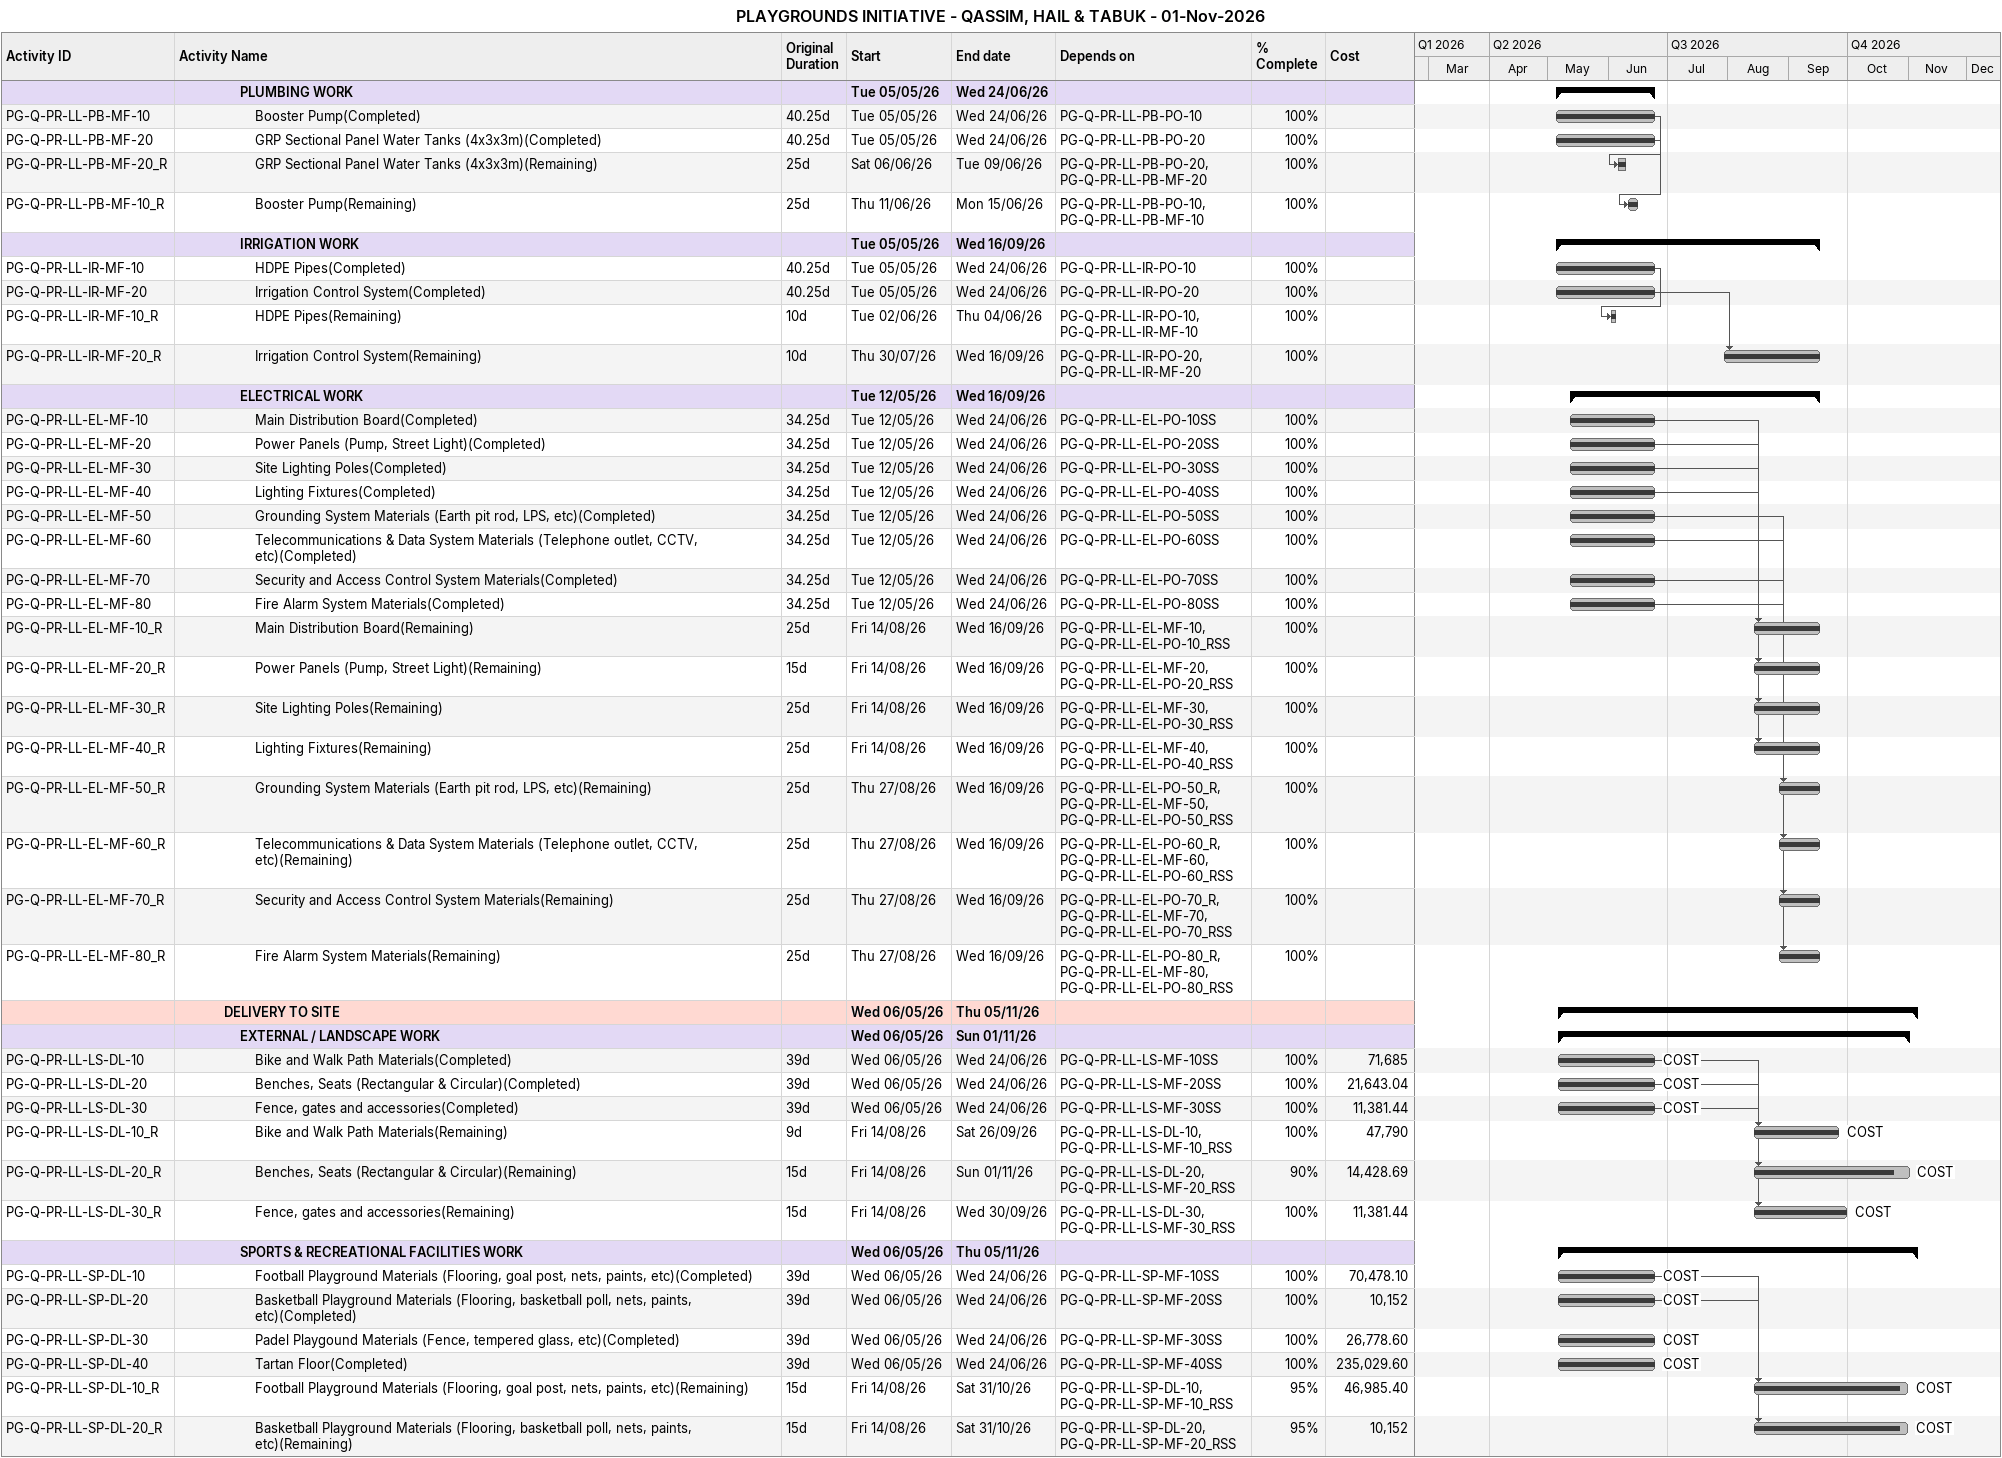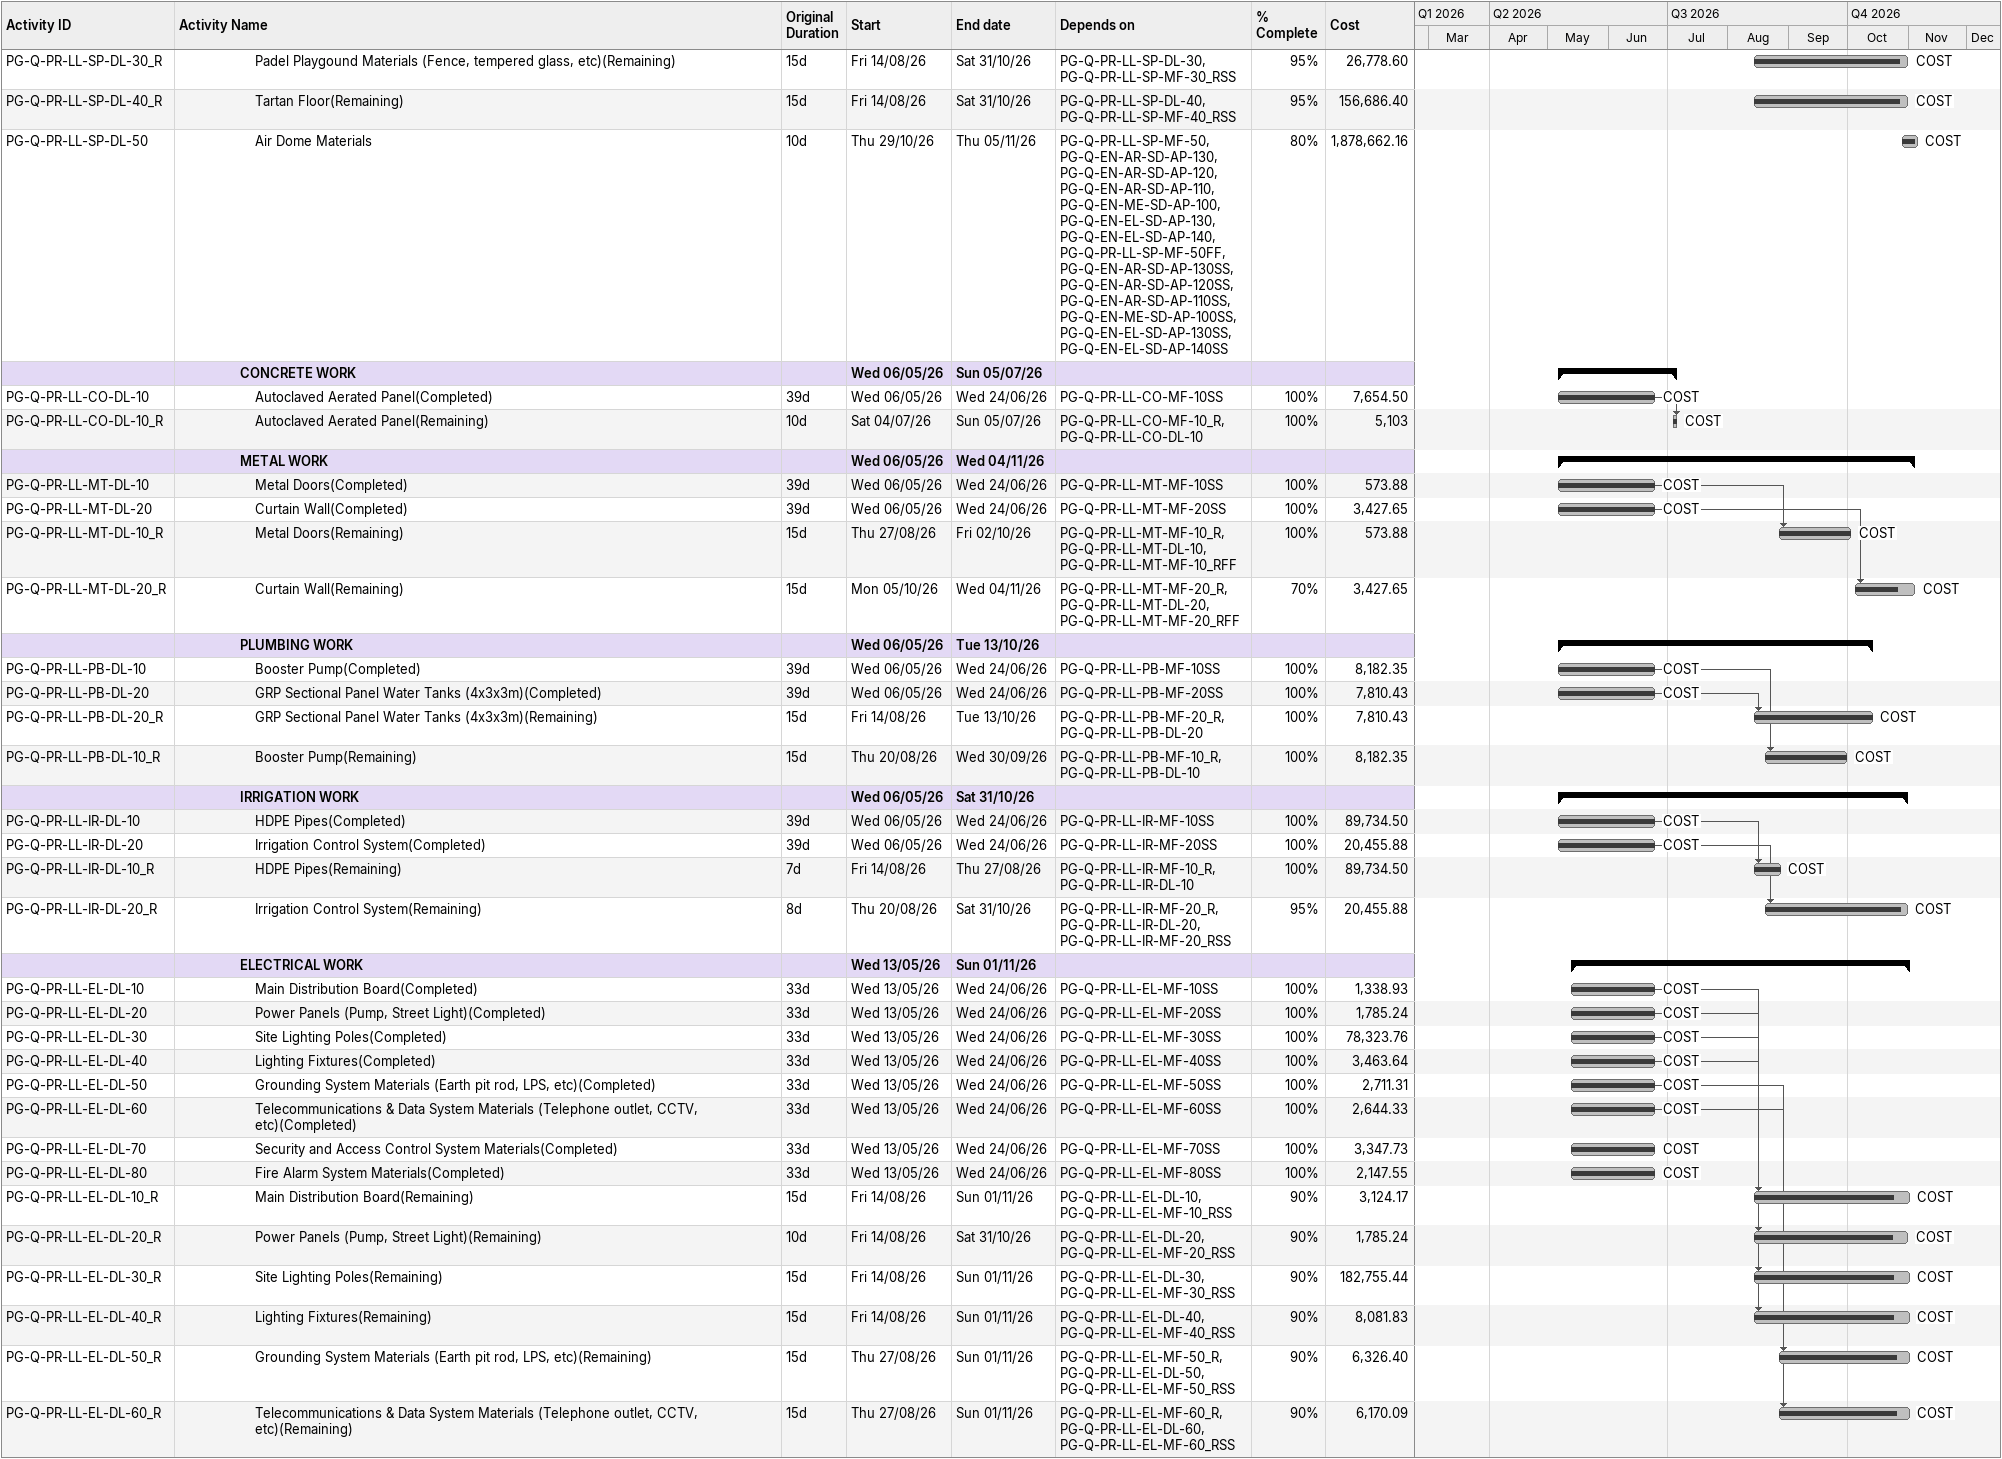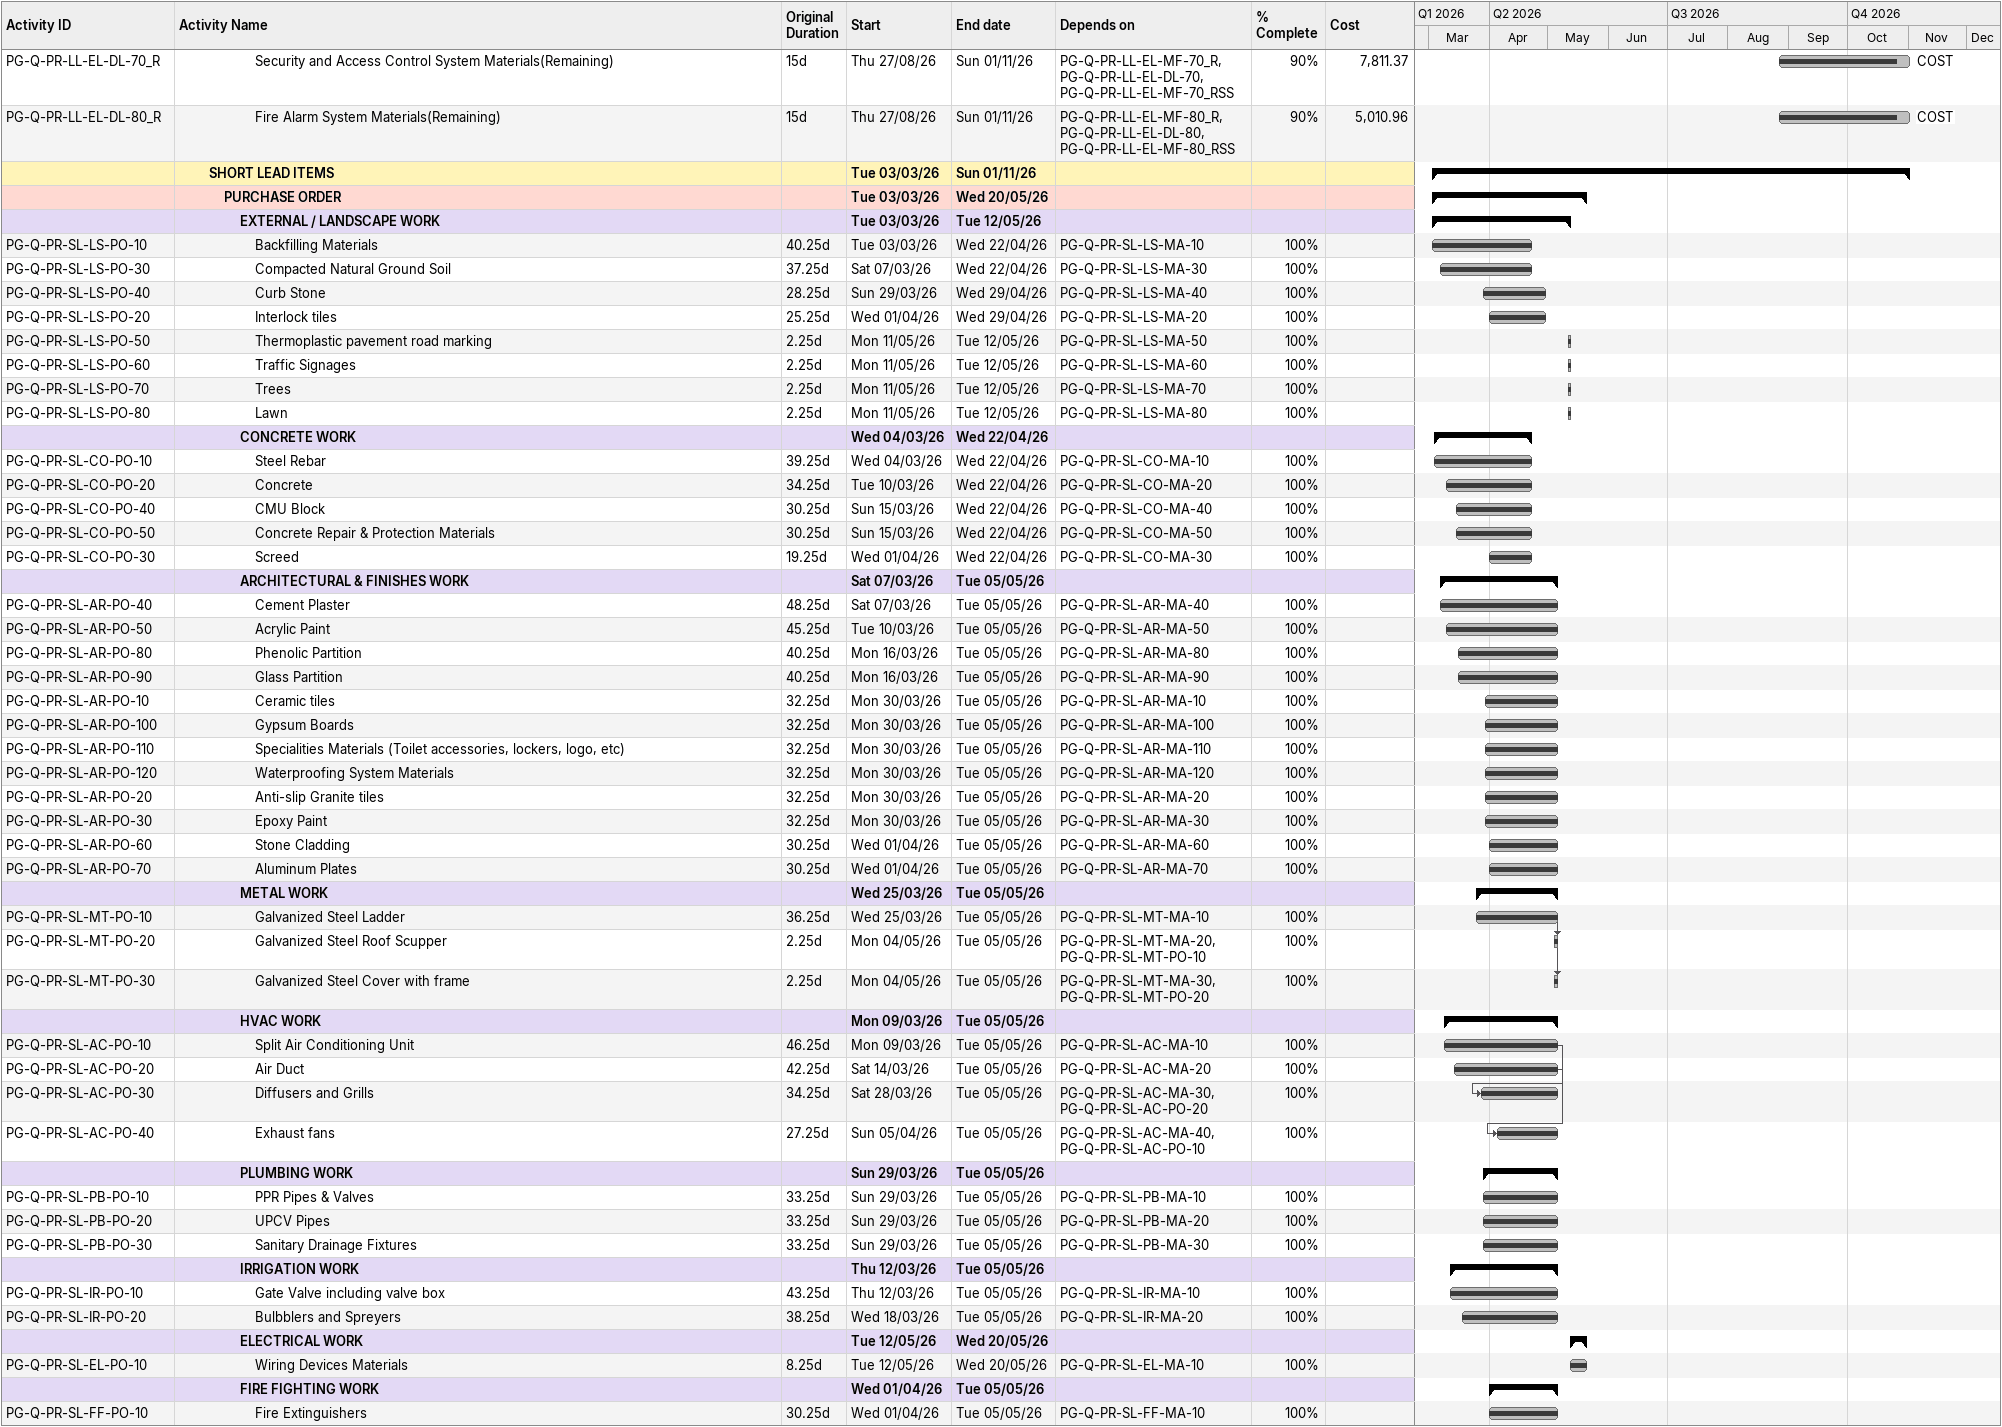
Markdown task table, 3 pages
PLAYGROUNDS INITIATIVE - QASSIM, HAIL & TABUK - 01-Nov-2026

| ID | Level | Task | Original duration | Start | Finish | Predecessors | Resources | % complete | Cost |
|---|---|---|---|---|---|---|---|---|---|
|  | 5 | **PLUMBING WORK** |  | 2026-05-05 | 2026-06-24 |  |  |  |  |
| PG-Q-PR-LL-PB-MF-10 | 6 | Booster Pump(Completed) | 40.25d | 2026-05-05 | 2026-06-24 | PG-Q-PR-LL-PB-PO-10 |  | 100 |  |
| PG-Q-PR-LL-PB-MF-20 | 6 | GRP Sectional Panel Water Tanks (4x3x3m)(Completed) | 40.25d | 2026-05-05 | 2026-06-24 | PG-Q-PR-LL-PB-PO-20 |  | 100 |  |
| PG-Q-PR-LL-PB-MF-20_R | 6 | GRP Sectional Panel Water Tanks (4x3x3m)(Remaining) | 25d | 2026-06-06 | 2026-06-09 | PG-Q-PR-LL-PB-PO-20, PG-Q-PR-LL-PB-MF-20 |  | 100 |  |
| PG-Q-PR-LL-PB-MF-10_R | 6 | Booster Pump(Remaining) | 25d | 2026-06-11 | 2026-06-15 | PG-Q-PR-LL-PB-PO-10, PG-Q-PR-LL-PB-MF-10 |  | 100 |  |
|  | 5 | **IRRIGATION WORK** |  | 2026-05-05 | 2026-09-16 |  |  |  |  |
| PG-Q-PR-LL-IR-MF-10 | 6 | HDPE Pipes(Completed) | 40.25d | 2026-05-05 | 2026-06-24 | PG-Q-PR-LL-IR-PO-10 |  | 100 |  |
| PG-Q-PR-LL-IR-MF-20 | 6 | Irrigation Control System(Completed) | 40.25d | 2026-05-05 | 2026-06-24 | PG-Q-PR-LL-IR-PO-20 |  | 100 |  |
| PG-Q-PR-LL-IR-MF-10_R | 6 | HDPE Pipes(Remaining) | 10d | 2026-06-02 | 2026-06-04 | PG-Q-PR-LL-IR-PO-10, PG-Q-PR-LL-IR-MF-10 |  | 100 |  |
| PG-Q-PR-LL-IR-MF-20_R | 6 | Irrigation Control System(Remaining) | 10d | 2026-07-30 | 2026-09-16 | PG-Q-PR-LL-IR-PO-20, PG-Q-PR-LL-IR-MF-20 |  | 100 |  |
|  | 5 | **ELECTRICAL WORK** |  | 2026-05-12 | 2026-09-16 |  |  |  |  |
| PG-Q-PR-LL-EL-MF-10 | 6 | Main Distribution Board(Completed) | 34.25d | 2026-05-12 | 2026-06-24 | PG-Q-PR-LL-EL-PO-10SS |  | 100 |  |
| PG-Q-PR-LL-EL-MF-20 | 6 | Power Panels (Pump, Street Light)(Completed) | 34.25d | 2026-05-12 | 2026-06-24 | PG-Q-PR-LL-EL-PO-20SS |  | 100 |  |
| PG-Q-PR-LL-EL-MF-30 | 6 | Site Lighting Poles(Completed) | 34.25d | 2026-05-12 | 2026-06-24 | PG-Q-PR-LL-EL-PO-30SS |  | 100 |  |
| PG-Q-PR-LL-EL-MF-40 | 6 | Lighting Fixtures(Completed) | 34.25d | 2026-05-12 | 2026-06-24 | PG-Q-PR-LL-EL-PO-40SS |  | 100 |  |
| PG-Q-PR-LL-EL-MF-50 | 6 | Grounding System Materials (Earth pit rod, LPS, etc)(Completed) | 34.25d | 2026-05-12 | 2026-06-24 | PG-Q-PR-LL-EL-PO-50SS |  | 100 |  |
| PG-Q-PR-LL-EL-MF-60 | 6 | Telecommunications & Data System Materials (Telephone outlet, CCTV, etc)(Completed) | 34.25d | 2026-05-12 | 2026-06-24 | PG-Q-PR-LL-EL-PO-60SS |  | 100 |  |
| PG-Q-PR-LL-EL-MF-70 | 6 | Security and Access Control System Materials(Completed) | 34.25d | 2026-05-12 | 2026-06-24 | PG-Q-PR-LL-EL-PO-70SS |  | 100 |  |
| PG-Q-PR-LL-EL-MF-80 | 6 | Fire Alarm System Materials(Completed) | 34.25d | 2026-05-12 | 2026-06-24 | PG-Q-PR-LL-EL-PO-80SS |  | 100 |  |
| PG-Q-PR-LL-EL-MF-10_R | 6 | Main Distribution Board(Remaining) | 25d | 2026-08-14 | 2026-09-16 | PG-Q-PR-LL-EL-MF-10, PG-Q-PR-LL-EL-PO-10_RSS |  | 100 |  |
| PG-Q-PR-LL-EL-MF-20_R | 6 | Power Panels (Pump, Street Light)(Remaining) | 15d | 2026-08-14 | 2026-09-16 | PG-Q-PR-LL-EL-MF-20, PG-Q-PR-LL-EL-PO-20_RSS |  | 100 |  |
| PG-Q-PR-LL-EL-MF-30_R | 6 | Site Lighting Poles(Remaining) | 25d | 2026-08-14 | 2026-09-16 | PG-Q-PR-LL-EL-MF-30, PG-Q-PR-LL-EL-PO-30_RSS |  | 100 |  |
| PG-Q-PR-LL-EL-MF-40_R | 6 | Lighting Fixtures(Remaining) | 25d | 2026-08-14 | 2026-09-16 | PG-Q-PR-LL-EL-MF-40, PG-Q-PR-LL-EL-PO-40_RSS |  | 100 |  |
| PG-Q-PR-LL-EL-MF-50_R | 6 | Grounding System Materials (Earth pit rod, LPS, etc)(Remaining) | 25d | 2026-08-27 | 2026-09-16 | PG-Q-PR-LL-EL-PO-50_R, PG-Q-PR-LL-EL-MF-50, PG-Q-PR-LL-EL-PO-50_RSS |  | 100 |  |
| PG-Q-PR-LL-EL-MF-60_R | 6 | Telecommunications & Data System Materials (Telephone outlet, CCTV, etc)(Remaining) | 25d | 2026-08-27 | 2026-09-16 | PG-Q-PR-LL-EL-PO-60_R, PG-Q-PR-LL-EL-MF-60, PG-Q-PR-LL-EL-PO-60_RSS |  | 100 |  |
| PG-Q-PR-LL-EL-MF-70_R | 6 | Security and Access Control System Materials(Remaining) | 25d | 2026-08-27 | 2026-09-16 | PG-Q-PR-LL-EL-PO-70_R, PG-Q-PR-LL-EL-MF-70, PG-Q-PR-LL-EL-PO-70_RSS |  | 100 |  |
| PG-Q-PR-LL-EL-MF-80_R | 6 | Fire Alarm System Materials(Remaining) | 25d | 2026-08-27 | 2026-09-16 | PG-Q-PR-LL-EL-PO-80_R, PG-Q-PR-LL-EL-MF-80, PG-Q-PR-LL-EL-PO-80_RSS |  | 100 |  |
|  | 4 | **DELIVERY TO SITE** |  | 2026-05-06 | 2026-11-05 |  |  |  |  |
|  | 5 | **EXTERNAL / LANDSCAPE WORK** |  | 2026-05-06 | 2026-11-01 |  |  |  |  |
| PG-Q-PR-LL-LS-DL-10 | 6 | Bike and Walk Path Materials(Completed) | 39d | 2026-05-06 | 2026-06-24 | PG-Q-PR-LL-LS-MF-10SS | COST | 100 | 71685 |
| PG-Q-PR-LL-LS-DL-20 | 6 | Benches, Seats (Rectangular & Circular)(Completed) | 39d | 2026-05-06 | 2026-06-24 | PG-Q-PR-LL-LS-MF-20SS | COST | 100 | 21643.04 |
| PG-Q-PR-LL-LS-DL-30 | 6 | Fence, gates and accessories(Completed) | 39d | 2026-05-06 | 2026-06-24 | PG-Q-PR-LL-LS-MF-30SS | COST | 100 | 11381.44 |
| PG-Q-PR-LL-LS-DL-10_R | 6 | Bike and Walk Path Materials(Remaining) | 9d | 2026-08-14 | 2026-09-26 | PG-Q-PR-LL-LS-DL-10, PG-Q-PR-LL-LS-MF-10_RSS | COST | 100 | 47790 |
| PG-Q-PR-LL-LS-DL-20_R | 6 | Benches, Seats (Rectangular & Circular)(Remaining) | 15d | 2026-08-14 | 2026-11-01 | PG-Q-PR-LL-LS-DL-20, PG-Q-PR-LL-LS-MF-20_RSS | COST | 90 | 14428.69 |
| PG-Q-PR-LL-LS-DL-30_R | 6 | Fence, gates and accessories(Remaining) | 15d | 2026-08-14 | 2026-09-30 | PG-Q-PR-LL-LS-DL-30, PG-Q-PR-LL-LS-MF-30_RSS | COST | 100 | 11381.44 |
|  | 5 | **SPORTS & RECREATIONAL FACILITIES WORK** |  | 2026-05-06 | 2026-11-05 |  |  |  |  |
| PG-Q-PR-LL-SP-DL-10 | 6 | Football Playground Materials (Flooring, goal post, nets, paints, etc)(Completed) | 39d | 2026-05-06 | 2026-06-24 | PG-Q-PR-LL-SP-MF-10SS | COST | 100 | 70478.10 |
| PG-Q-PR-LL-SP-DL-20 | 6 | Basketball Playground Materials (Flooring, basketball poll, nets, paints, etc)(Completed) | 39d | 2026-05-06 | 2026-06-24 | PG-Q-PR-LL-SP-MF-20SS | COST | 100 | 10152 |
| PG-Q-PR-LL-SP-DL-30 | 6 | Padel Playgound Materials (Fence, tempered glass, etc)(Completed) | 39d | 2026-05-06 | 2026-06-24 | PG-Q-PR-LL-SP-MF-30SS | COST | 100 | 26778.60 |
| PG-Q-PR-LL-SP-DL-40 | 6 | Tartan Floor(Completed) | 39d | 2026-05-06 | 2026-06-24 | PG-Q-PR-LL-SP-MF-40SS | COST | 100 | 235029.60 |
| PG-Q-PR-LL-SP-DL-10_R | 6 | Football Playground Materials (Flooring, goal post, nets, paints, etc)(Remaining) | 15d | 2026-08-14 | 2026-10-31 | PG-Q-PR-LL-SP-DL-10, PG-Q-PR-LL-SP-MF-10_RSS | COST | 95 | 46985.40 |
| PG-Q-PR-LL-SP-DL-20_R | 6 | Basketball Playground Materials (Flooring, basketball poll, nets, paints, etc)(Remaining) | 15d | 2026-08-14 | 2026-10-31 | PG-Q-PR-LL-SP-DL-20, PG-Q-PR-LL-SP-MF-20_RSS | COST | 95 | 10152 |
| PG-Q-PR-LL-SP-DL-30_R | 6 | Padel Playgound Materials (Fence, tempered glass, etc)(Remaining) | 15d | 2026-08-14 | 2026-10-31 | PG-Q-PR-LL-SP-DL-30, PG-Q-PR-LL-SP-MF-30_RSS | COST | 95 | 26778.60 |
| PG-Q-PR-LL-SP-DL-40_R | 6 | Tartan Floor(Remaining) | 15d | 2026-08-14 | 2026-10-31 | PG-Q-PR-LL-SP-DL-40, PG-Q-PR-LL-SP-MF-40_RSS | COST | 95 | 156686.40 |
| PG-Q-PR-LL-SP-DL-50 | 6 | Air Dome Materials | 10d | 2026-10-29 | 2026-11-05 | PG-Q-PR-LL-SP-MF-50, PG-Q-EN-AR-SD-AP-130, PG-Q-EN-AR-SD-AP-120, PG-Q-EN-AR-SD-AP-110, PG-Q-EN-ME-SD-AP-100, PG-Q-EN-EL-SD-AP-130, PG-Q-EN-EL-SD-AP-140, PG-Q-PR-LL-SP-MF-50FF, PG-Q-EN-AR-SD-AP-130SS, PG-Q-EN-AR-SD-AP-120SS, PG-Q-EN-AR-SD-AP-110SS, PG-Q-EN-ME-SD-AP-100SS, PG-Q-EN-EL-SD-AP-130SS, PG-Q-EN-EL-SD-AP-140SS | COST | 80 | 1878662.16 |
|  | 5 | **CONCRETE WORK** |  | 2026-05-06 | 2026-07-05 |  |  |  |  |
| PG-Q-PR-LL-CO-DL-10 | 6 | Autoclaved Aerated Panel(Completed) | 39d | 2026-05-06 | 2026-06-24 | PG-Q-PR-LL-CO-MF-10SS | COST | 100 | 7654.50 |
| PG-Q-PR-LL-CO-DL-10_R | 6 | Autoclaved Aerated Panel(Remaining) | 10d | 2026-07-04 | 2026-07-05 | PG-Q-PR-LL-CO-MF-10_R, PG-Q-PR-LL-CO-DL-10 | COST | 100 | 5103 |
|  | 5 | **METAL WORK** |  | 2026-05-06 | 2026-11-04 |  |  |  |  |
| PG-Q-PR-LL-MT-DL-10 | 6 | Metal Doors(Completed) | 39d | 2026-05-06 | 2026-06-24 | PG-Q-PR-LL-MT-MF-10SS | COST | 100 | 573.88 |
| PG-Q-PR-LL-MT-DL-20 | 6 | Curtain Wall(Completed) | 39d | 2026-05-06 | 2026-06-24 | PG-Q-PR-LL-MT-MF-20SS | COST | 100 | 3427.65 |
| PG-Q-PR-LL-MT-DL-10_R | 6 | Metal Doors(Remaining) | 15d | 2026-08-27 | 2026-10-02 | PG-Q-PR-LL-MT-MF-10_R, PG-Q-PR-LL-MT-DL-10, PG-Q-PR-LL-MT-MF-10_RFF | COST | 100 | 573.88 |
| PG-Q-PR-LL-MT-DL-20_R | 6 | Curtain Wall(Remaining) | 15d | 2026-10-05 | 2026-11-04 | PG-Q-PR-LL-MT-MF-20_R, PG-Q-PR-LL-MT-DL-20, PG-Q-PR-LL-MT-MF-20_RFF | COST | 70 | 3427.65 |
|  | 5 | **PLUMBING WORK** |  | 2026-05-06 | 2026-10-13 |  |  |  |  |
| PG-Q-PR-LL-PB-DL-10 | 6 | Booster Pump(Completed) | 39d | 2026-05-06 | 2026-06-24 | PG-Q-PR-LL-PB-MF-10SS | COST | 100 | 8182.35 |
| PG-Q-PR-LL-PB-DL-20 | 6 | GRP Sectional Panel Water Tanks (4x3x3m)(Completed) | 39d | 2026-05-06 | 2026-06-24 | PG-Q-PR-LL-PB-MF-20SS | COST | 100 | 7810.43 |
| PG-Q-PR-LL-PB-DL-20_R | 6 | GRP Sectional Panel Water Tanks (4x3x3m)(Remaining) | 15d | 2026-08-14 | 2026-10-13 | PG-Q-PR-LL-PB-MF-20_R, PG-Q-PR-LL-PB-DL-20 | COST | 100 | 7810.43 |
| PG-Q-PR-LL-PB-DL-10_R | 6 | Booster Pump(Remaining) | 15d | 2026-08-20 | 2026-09-30 | PG-Q-PR-LL-PB-MF-10_R, PG-Q-PR-LL-PB-DL-10 | COST | 100 | 8182.35 |
|  | 5 | **IRRIGATION WORK** |  | 2026-05-06 | 2026-10-31 |  |  |  |  |
| PG-Q-PR-LL-IR-DL-10 | 6 | HDPE Pipes(Completed) | 39d | 2026-05-06 | 2026-06-24 | PG-Q-PR-LL-IR-MF-10SS | COST | 100 | 89734.50 |
| PG-Q-PR-LL-IR-DL-20 | 6 | Irrigation Control System(Completed) | 39d | 2026-05-06 | 2026-06-24 | PG-Q-PR-LL-IR-MF-20SS | COST | 100 | 20455.88 |
| PG-Q-PR-LL-IR-DL-10_R | 6 | HDPE Pipes(Remaining) | 7d | 2026-08-14 | 2026-08-27 | PG-Q-PR-LL-IR-MF-10_R, PG-Q-PR-LL-IR-DL-10 | COST | 100 | 89734.50 |
| PG-Q-PR-LL-IR-DL-20_R | 6 | Irrigation Control System(Remaining) | 8d | 2026-08-20 | 2026-10-31 | PG-Q-PR-LL-IR-MF-20_R, PG-Q-PR-LL-IR-DL-20, PG-Q-PR-LL-IR-MF-20_RSS | COST | 95 | 20455.88 |
|  | 5 | **ELECTRICAL WORK** |  | 2026-05-13 | 2026-11-01 |  |  |  |  |
| PG-Q-PR-LL-EL-DL-10 | 6 | Main Distribution Board(Completed) | 33d | 2026-05-13 | 2026-06-24 | PG-Q-PR-LL-EL-MF-10SS | COST | 100 | 1338.93 |
| PG-Q-PR-LL-EL-DL-20 | 6 | Power Panels (Pump, Street Light)(Completed) | 33d | 2026-05-13 | 2026-06-24 | PG-Q-PR-LL-EL-MF-20SS | COST | 100 | 1785.24 |
| PG-Q-PR-LL-EL-DL-30 | 6 | Site Lighting Poles(Completed) | 33d | 2026-05-13 | 2026-06-24 | PG-Q-PR-LL-EL-MF-30SS | COST | 100 | 78323.76 |
| PG-Q-PR-LL-EL-DL-40 | 6 | Lighting Fixtures(Completed) | 33d | 2026-05-13 | 2026-06-24 | PG-Q-PR-LL-EL-MF-40SS | COST | 100 | 3463.64 |
| PG-Q-PR-LL-EL-DL-50 | 6 | Grounding System Materials (Earth pit rod, LPS, etc)(Completed) | 33d | 2026-05-13 | 2026-06-24 | PG-Q-PR-LL-EL-MF-50SS | COST | 100 | 2711.31 |
| PG-Q-PR-LL-EL-DL-60 | 6 | Telecommunications & Data System Materials (Telephone outlet, CCTV, etc)(Completed) | 33d | 2026-05-13 | 2026-06-24 | PG-Q-PR-LL-EL-MF-60SS | COST | 100 | 2644.33 |
| PG-Q-PR-LL-EL-DL-70 | 6 | Security and Access Control System Materials(Completed) | 33d | 2026-05-13 | 2026-06-24 | PG-Q-PR-LL-EL-MF-70SS | COST | 100 | 3347.73 |
| PG-Q-PR-LL-EL-DL-80 | 6 | Fire Alarm System Materials(Completed) | 33d | 2026-05-13 | 2026-06-24 | PG-Q-PR-LL-EL-MF-80SS | COST | 100 | 2147.55 |
| PG-Q-PR-LL-EL-DL-10_R | 6 | Main Distribution Board(Remaining) | 15d | 2026-08-14 | 2026-11-01 | PG-Q-PR-LL-EL-DL-10, PG-Q-PR-LL-EL-MF-10_RSS | COST | 90 | 3124.17 |
| PG-Q-PR-LL-EL-DL-20_R | 6 | Power Panels (Pump, Street Light)(Remaining) | 10d | 2026-08-14 | 2026-10-31 | PG-Q-PR-LL-EL-DL-20, PG-Q-PR-LL-EL-MF-20_RSS | COST | 90 | 1785.24 |
| PG-Q-PR-LL-EL-DL-30_R | 6 | Site Lighting Poles(Remaining) | 15d | 2026-08-14 | 2026-11-01 | PG-Q-PR-LL-EL-DL-30, PG-Q-PR-LL-EL-MF-30_RSS | COST | 90 | 182755.44 |
| PG-Q-PR-LL-EL-DL-40_R | 6 | Lighting Fixtures(Remaining) | 15d | 2026-08-14 | 2026-11-01 | PG-Q-PR-LL-EL-DL-40, PG-Q-PR-LL-EL-MF-40_RSS | COST | 90 | 8081.83 |
| PG-Q-PR-LL-EL-DL-50_R | 6 | Grounding System Materials (Earth pit rod, LPS, etc)(Remaining) | 15d | 2026-08-27 | 2026-11-01 | PG-Q-PR-LL-EL-MF-50_R, PG-Q-PR-LL-EL-DL-50, PG-Q-PR-LL-EL-MF-50_RSS | COST | 90 | 6326.40 |
| PG-Q-PR-LL-EL-DL-60_R | 6 | Telecommunications & Data System Materials (Telephone outlet, CCTV, etc)(Remaining) | 15d | 2026-08-27 | 2026-11-01 | PG-Q-PR-LL-EL-MF-60_R, PG-Q-PR-LL-EL-DL-60, PG-Q-PR-LL-EL-MF-60_RSS | COST | 90 | 6170.09 |
| PG-Q-PR-LL-EL-DL-70_R | 6 | Security and Access Control System Materials(Remaining) | 15d | 2026-08-27 | 2026-11-01 | PG-Q-PR-LL-EL-MF-70_R, PG-Q-PR-LL-EL-DL-70, PG-Q-PR-LL-EL-MF-70_RSS | COST | 90 | 7811.37 |
| PG-Q-PR-LL-EL-DL-80_R | 6 | Fire Alarm System Materials(Remaining) | 15d | 2026-08-27 | 2026-11-01 | PG-Q-PR-LL-EL-MF-80_R, PG-Q-PR-LL-EL-DL-80, PG-Q-PR-LL-EL-MF-80_RSS | COST | 90 | 5010.96 |
|  | 3 | **SHORT LEAD ITEMS** |  | 2026-03-03 | 2026-11-01 |  |  |  |  |
|  | 4 | **PURCHASE ORDER** |  | 2026-03-03 | 2026-05-20 |  |  |  |  |
|  | 5 | **EXTERNAL / LANDSCAPE WORK** |  | 2026-03-03 | 2026-05-12 |  |  |  |  |
| PG-Q-PR-SL-LS-PO-10 | 6 | Backfilling Materials | 40.25d | 2026-03-03 | 2026-04-22 | PG-Q-PR-SL-LS-MA-10 |  | 100 |  |
| PG-Q-PR-SL-LS-PO-30 | 6 | Compacted Natural Ground Soil | 37.25d | 2026-03-07 | 2026-04-22 | PG-Q-PR-SL-LS-MA-30 |  | 100 |  |
| PG-Q-PR-SL-LS-PO-40 | 6 | Curb Stone | 28.25d | 2026-03-29 | 2026-04-29 | PG-Q-PR-SL-LS-MA-40 |  | 100 |  |
| PG-Q-PR-SL-LS-PO-20 | 6 | Interlock tiles | 25.25d | 2026-04-01 | 2026-04-29 | PG-Q-PR-SL-LS-MA-20 |  | 100 |  |
| PG-Q-PR-SL-LS-PO-50 | 6 | Thermoplastic pavement road marking | 2.25d | 2026-05-11 | 2026-05-12 | PG-Q-PR-SL-LS-MA-50 |  | 100 |  |
| PG-Q-PR-SL-LS-PO-60 | 6 | Traffic Signages | 2.25d | 2026-05-11 | 2026-05-12 | PG-Q-PR-SL-LS-MA-60 |  | 100 |  |
| PG-Q-PR-SL-LS-PO-70 | 6 | Trees | 2.25d | 2026-05-11 | 2026-05-12 | PG-Q-PR-SL-LS-MA-70 |  | 100 |  |
| PG-Q-PR-SL-LS-PO-80 | 6 | Lawn | 2.25d | 2026-05-11 | 2026-05-12 | PG-Q-PR-SL-LS-MA-80 |  | 100 |  |
|  | 5 | **CONCRETE WORK** |  | 2026-03-04 | 2026-04-22 |  |  |  |  |
| PG-Q-PR-SL-CO-PO-10 | 6 | Steel Rebar | 39.25d | 2026-03-04 | 2026-04-22 | PG-Q-PR-SL-CO-MA-10 |  | 100 |  |
| PG-Q-PR-SL-CO-PO-20 | 6 | Concrete | 34.25d | 2026-03-10 | 2026-04-22 | PG-Q-PR-SL-CO-MA-20 |  | 100 |  |
| PG-Q-PR-SL-CO-PO-40 | 6 | CMU Block | 30.25d | 2026-03-15 | 2026-04-22 | PG-Q-PR-SL-CO-MA-40 |  | 100 |  |
| PG-Q-PR-SL-CO-PO-50 | 6 | Concrete Repair & Protection Materials | 30.25d | 2026-03-15 | 2026-04-22 | PG-Q-PR-SL-CO-MA-50 |  | 100 |  |
| PG-Q-PR-SL-CO-PO-30 | 6 | Screed | 19.25d | 2026-04-01 | 2026-04-22 | PG-Q-PR-SL-CO-MA-30 |  | 100 |  |
|  | 5 | **ARCHITECTURAL & FINISHES WORK** |  | 2026-03-07 | 2026-05-05 |  |  |  |  |
| PG-Q-PR-SL-AR-PO-40 | 6 | Cement Plaster | 48.25d | 2026-03-07 | 2026-05-05 | PG-Q-PR-SL-AR-MA-40 |  | 100 |  |
| PG-Q-PR-SL-AR-PO-50 | 6 | Acrylic Paint | 45.25d | 2026-03-10 | 2026-05-05 | PG-Q-PR-SL-AR-MA-50 |  | 100 |  |
| PG-Q-PR-SL-AR-PO-80 | 6 | Phenolic Partition | 40.25d | 2026-03-16 | 2026-05-05 | PG-Q-PR-SL-AR-MA-80 |  | 100 |  |
| PG-Q-PR-SL-AR-PO-90 | 6 | Glass Partition | 40.25d | 2026-03-16 | 2026-05-05 | PG-Q-PR-SL-AR-MA-90 |  | 100 |  |
| PG-Q-PR-SL-AR-PO-10 | 6 | Ceramic tiles | 32.25d | 2026-03-30 | 2026-05-05 | PG-Q-PR-SL-AR-MA-10 |  | 100 |  |
| PG-Q-PR-SL-AR-PO-100 | 6 | Gypsum Boards | 32.25d | 2026-03-30 | 2026-05-05 | PG-Q-PR-SL-AR-MA-100 |  | 100 |  |
| PG-Q-PR-SL-AR-PO-110 | 6 | Specialities Materials (Toilet accessories, lockers, logo, etc) | 32.25d | 2026-03-30 | 2026-05-05 | PG-Q-PR-SL-AR-MA-110 |  | 100 |  |
| PG-Q-PR-SL-AR-PO-120 | 6 | Waterproofing System Materials | 32.25d | 2026-03-30 | 2026-05-05 | PG-Q-PR-SL-AR-MA-120 |  | 100 |  |
| PG-Q-PR-SL-AR-PO-20 | 6 | Anti-slip Granite tiles | 32.25d | 2026-03-30 | 2026-05-05 | PG-Q-PR-SL-AR-MA-20 |  | 100 |  |
| PG-Q-PR-SL-AR-PO-30 | 6 | Epoxy Paint | 32.25d | 2026-03-30 | 2026-05-05 | PG-Q-PR-SL-AR-MA-30 |  | 100 |  |
| PG-Q-PR-SL-AR-PO-60 | 6 | Stone Cladding | 30.25d | 2026-04-01 | 2026-05-05 | PG-Q-PR-SL-AR-MA-60 |  | 100 |  |
| PG-Q-PR-SL-AR-PO-70 | 6 | Aluminum Plates | 30.25d | 2026-04-01 | 2026-05-05 | PG-Q-PR-SL-AR-MA-70 |  | 100 |  |
|  | 5 | **METAL WORK** |  | 2026-03-25 | 2026-05-05 |  |  |  |  |
| PG-Q-PR-SL-MT-PO-10 | 6 | Galvanized Steel Ladder | 36.25d | 2026-03-25 | 2026-05-05 | PG-Q-PR-SL-MT-MA-10 |  | 100 |  |
| PG-Q-PR-SL-MT-PO-20 | 6 | Galvanized Steel Roof Scupper | 2.25d | 2026-05-04 | 2026-05-05 | PG-Q-PR-SL-MT-MA-20, PG-Q-PR-SL-MT-PO-10 |  | 100 |  |
| PG-Q-PR-SL-MT-PO-30 | 6 | Galvanized Steel Cover with frame | 2.25d | 2026-05-04 | 2026-05-05 | PG-Q-PR-SL-MT-MA-30, PG-Q-PR-SL-MT-PO-20 |  | 100 |  |
|  | 5 | **HVAC WORK** |  | 2026-03-09 | 2026-05-05 |  |  |  |  |
| PG-Q-PR-SL-AC-PO-10 | 6 | Split Air Conditioning Unit | 46.25d | 2026-03-09 | 2026-05-05 | PG-Q-PR-SL-AC-MA-10 |  | 100 |  |
| PG-Q-PR-SL-AC-PO-20 | 6 | Air Duct | 42.25d | 2026-03-14 | 2026-05-05 | PG-Q-PR-SL-AC-MA-20 |  | 100 |  |
| PG-Q-PR-SL-AC-PO-30 | 6 | Diffusers and Grills | 34.25d | 2026-03-28 | 2026-05-05 | PG-Q-PR-SL-AC-MA-30, PG-Q-PR-SL-AC-PO-20 |  | 100 |  |
| PG-Q-PR-SL-AC-PO-40 | 6 | Exhaust fans | 27.25d | 2026-04-05 | 2026-05-05 | PG-Q-PR-SL-AC-MA-40, PG-Q-PR-SL-AC-PO-10 |  | 100 |  |
|  | 5 | **PLUMBING WORK** |  | 2026-03-29 | 2026-05-05 |  |  |  |  |
| PG-Q-PR-SL-PB-PO-10 | 6 | PPR Pipes & Valves | 33.25d | 2026-03-29 | 2026-05-05 | PG-Q-PR-SL-PB-MA-10 |  | 100 |  |
| PG-Q-PR-SL-PB-PO-20 | 6 | UPCV Pipes | 33.25d | 2026-03-29 | 2026-05-05 | PG-Q-PR-SL-PB-MA-20 |  | 100 |  |
| PG-Q-PR-SL-PB-PO-30 | 6 | Sanitary Drainage Fixtures | 33.25d | 2026-03-29 | 2026-05-05 | PG-Q-PR-SL-PB-MA-30 |  | 100 |  |
|  | 5 | **IRRIGATION WORK** |  | 2026-03-12 | 2026-05-05 |  |  |  |  |
| PG-Q-PR-SL-IR-PO-10 | 6 | Gate Valve including valve box | 43.25d | 2026-03-12 | 2026-05-05 | PG-Q-PR-SL-IR-MA-10 |  | 100 |  |
| PG-Q-PR-SL-IR-PO-20 | 6 | Bulbblers and Spreyers | 38.25d | 2026-03-18 | 2026-05-05 | PG-Q-PR-SL-IR-MA-20 |  | 100 |  |
|  | 5 | **ELECTRICAL WORK** |  | 2026-05-12 | 2026-05-20 |  |  |  |  |
| PG-Q-PR-SL-EL-PO-10 | 6 | Wiring Devices Materials | 8.25d | 2026-05-12 | 2026-05-20 | PG-Q-PR-SL-EL-MA-10 |  | 100 |  |
|  | 5 | **FIRE FIGHTING WORK** |  | 2026-04-01 | 2026-05-05 |  |  |  |  |
| PG-Q-PR-SL-FF-PO-10 | 6 | Fire Extinguishers | 30.25d | 2026-04-01 | 2026-05-05 | PG-Q-PR-SL-FF-MA-10 |  | 100 |  |
